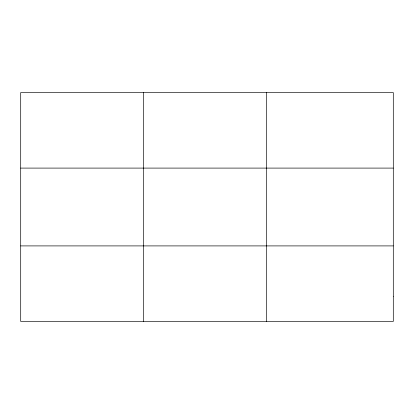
<?xml version="1.0" encoding="UTF-8"?>
<svg xmlns="http://www.w3.org/2000/svg" width="414" height="414" viewBox="0 0 414 414"><rect width="100%" height="100%" fill="white"/><g stroke="black" fill="none" stroke-linecap="round" stroke-linejoin="round"><path stroke-width="0.62" d="M143.658 321.424L143.658 92.576M266.616 321.424L266.616 92.576M20.7 168.094L393.3 168.094M20.7 245.906L393.3 245.906M393.3 296.253L393.3 321.424L20.7 321.424L20.7 92.576L393.3 92.576L393.3 296.253"/></g></svg>
